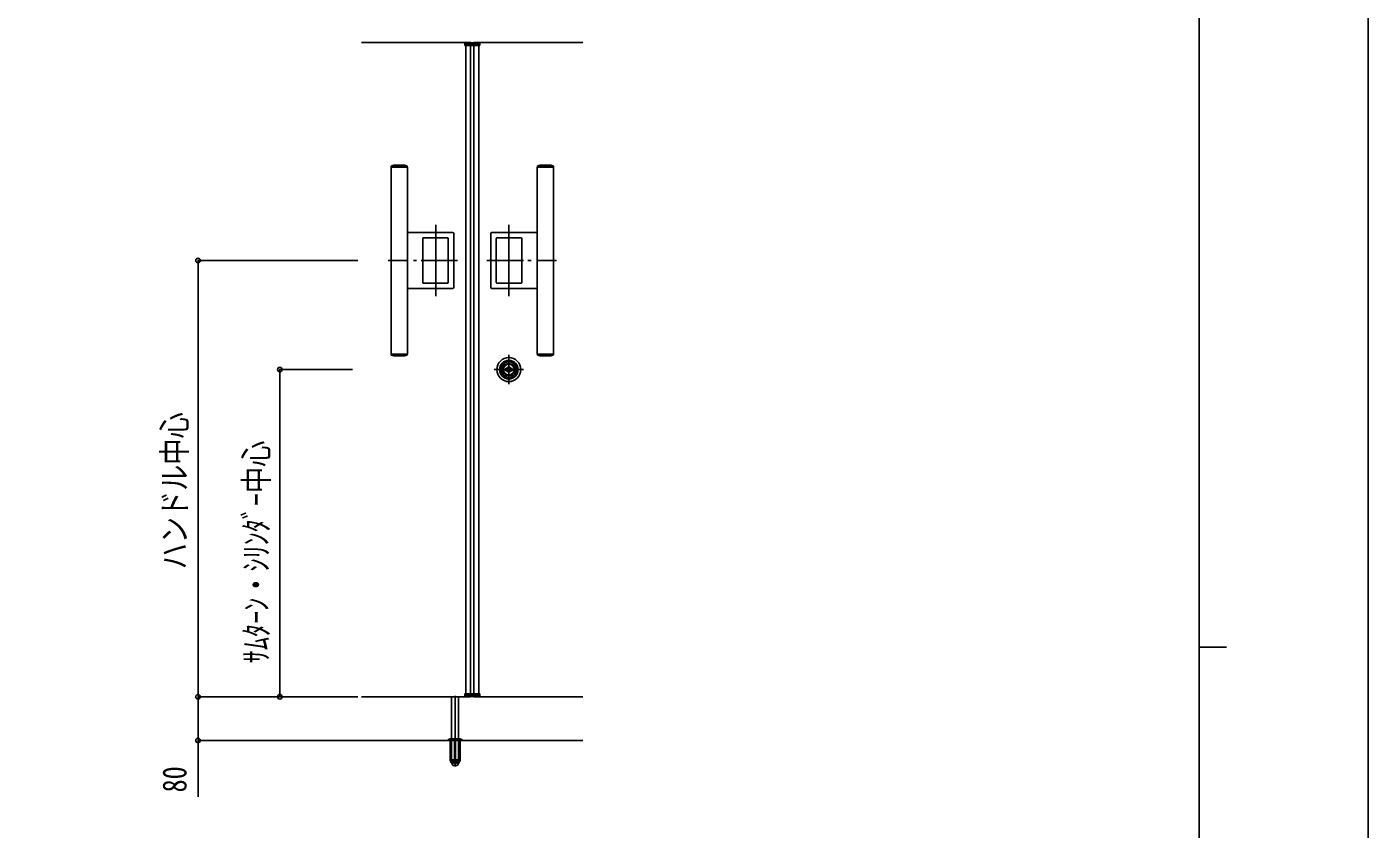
# Model space of a CAD drawing. Units: millimetres, scale not verified. Extents: x -4205 to 4205, y -2970 to 2970.
# Drawn here: x 1745 to 4205, y -209 to 1263 of the extents above; entities that cross this region are included whole.
import ezdxf
from ezdxf.enums import TextEntityAlignment as Align

# ---------------------------------------------------------------- set-up
doc = ezdxf.new("R2010")
doc.units = ezdxf.units.MM
doc.header["$LTSCALE"] = 12
for name, color, linetype in [('0-4_YKK_A1', 4, 'Continuous'), ('0-5_YKK_D', 6, 'Continuous'), ('0-6_YKK_ZWAK', 7, 'Continuous')]:
    doc.layers.add(name, color=color, linetype=linetype)
doc.styles.add('ＭＳ ゴシック', font='')
doc.styles.get('ＭＳ ゴシック').set_extended_font_data('MS Gothic')

msp = doc.modelspace()

# ---------------------------------------------------------------- linework, layer by layer
at = {"layer": '0-4_YKK_A1'}
for p, q in [((2548.12, 1228.63), (2548.33, 1232.68)), ((2574.71, 1233.63), (2549.33, 1233.63)), ((2550.02, 1230.63), (2574.02, 1230.63)), ((2550.02, 1230.63), (2550.02, 1228.63)), ((2574.02, 1230.63), (2574.02, 1228.63)), ((2575.92, 1228.63), (2575.71, 1232.68)), ((2548.12, 1228.63), (2575.92, 1228.63)), ((2550.02, 1228.63), (2550.02, 39.63)), ((2574.02, 1228.63), (2574.02, 39.63)), ((2418.27, 1009.13), (2437.77, 1009.13)), ((2705.77, 1009.13), (2686.27, 1009.13)), ((2413.02, 1005.63), (2413.02, 662.63)), ((2413.02, 1005.63), (2415.02, 1005.63)), ((2413.32, 1005.63), (2413.32, 1007)), ((2441.74, 1007.44), (2414.3, 1007.44)), ((2415.02, 1005.63), (2443.02, 1005.63)), ((2442.72, 1007), (2442.72, 1005.63)), ((2443.02, 1005.63), (2443.02, 662.63)), ((2681.02, 1005.63), (2681.02, 662.63)), ((2709.02, 1005.63), (2681.02, 1005.63)), ((2681.32, 1007), (2681.32, 1005.63)), ((2682.3, 1007.44), (2709.74, 1007.44)), ((2711.02, 1005.63), (2709.02, 1005.63)), ((2710.72, 1005.63), (2710.72, 1007)), ((2711.02, 1005.63), (2711.02, 662.63)), ((2526.02, 885.63), (2443.02, 885.63)), ((2495.02, 899.59), (2495.02, 768.79)), ((2598.02, 885.63), (2681.02, 885.63)), ((2629.02, 899.59), (2629.02, 768.79)), ((2471.02, 874.13), (2471.02, 794.13)), ((2472.52, 875.63), (2516.52, 875.63)), ((2518.02, 794.13), (2518.02, 874.13)), ((2528.02, 784.63), (2528.02, 883.63)), ((2596.02, 784.63), (2596.02, 883.63)), ((2606.02, 794.13), (2606.02, 874.13)), ((2651.52, 875.63), (2607.52, 875.63)), ((2653.02, 874.13), (2653.02, 794.13)), ((2444.48, 834.13), (2407.52, 834.13)), ((2459.99, 834.13), (2454.25, 834.13)), ((2468.3, 834.13), (2535.13, 834.13)), ((2655.74, 834.13), (2588.91, 834.13)), ((2664.05, 834.13), (2669.79, 834.13)), ((2679.56, 834.13), (2716.52, 834.13)), ((2516.52, 792.63), (2472.52, 792.63)), ((2607.52, 792.63), (2651.52, 792.63)), ((2526.02, 782.63), (2443.02, 782.63)), ((2598.02, 782.63), (2681.02, 782.63)), ((2443.02, 662.63), (2413.02, 662.63)), ((2413.32, 661.26), (2413.32, 662.63)), ((2414.3, 660.82), (2441.74, 660.82)), ((2437.77, 659.13), (2418.27, 659.13)), ((2442.72, 662.63), (2442.72, 661.26)), ((2629.02, 607.13), (2629.02, 661.13)), ((2681.02, 662.63), (2711.02, 662.63)), ((2681.32, 662.63), (2681.32, 661.26)), ((2709.74, 660.82), (2682.3, 660.82)), ((2686.27, 659.13), (2705.77, 659.13)), ((2710.72, 661.26), (2710.72, 662.63)), ((2602.02, 634.13), (2656.02, 634.13)), ((2622.32, 632.48), (2622.32, 635.78)), ((2624.83, 635.78), (2622.32, 635.78)), ((2624.83, 632.48), (2622.32, 632.48)), ((2624.86, 633.19), (2624.86, 635.07)), ((2625.16, 635.37), (2625.81, 635.37)), ((2625.16, 632.89), (2625.81, 632.89)), ((2625.92, 635.41), (2626.11, 635.53)), ((2625.92, 632.85), (2626.11, 632.72)), ((2626.11, 635.53), (2627.17, 635.53)), ((2626.11, 632.72), (2627.17, 632.72)), ((2627.17, 635.53), (2627.27, 635.16)), ((2627.17, 632.72), (2627.33, 633.3)), ((2627.42, 635.16), (2627.27, 635.16)), ((2627.52, 633.45), (2627.71, 633.45)), ((2627.98, 634.26), (2627.7, 634.98)), ((2627.98, 633.09), (2627.9, 633.32)), ((2627.98, 633.09), (2629.13, 633.09)), ((2628.12, 634.17), (2628.35, 634.17)), ((2628.5, 634.29), (2628.61, 634.92)), ((2630.06, 635.16), (2628.91, 635.16)), ((2629.54, 633.97), (2629.43, 633.34)), ((2629.92, 634.09), (2629.69, 634.09)), ((2630.06, 635.16), (2630.14, 634.94)), ((2630.06, 634), (2630.34, 633.28)), ((2630.52, 634.81), (2630.33, 634.81)), ((2630.62, 633.09), (2630.77, 633.09)), ((2630.86, 635.53), (2630.71, 634.96)), ((2630.86, 632.72), (2630.77, 633.09)), ((2631.93, 635.53), (2630.86, 635.53)), ((2632.12, 635.41), (2631.93, 635.53)), ((2632.88, 635.37), (2632.23, 635.37)), ((2632.88, 632.89), (2632.23, 632.89)), ((2633.18, 633.19), (2633.18, 635.07)), ((2635.72, 635.78), (2633.21, 635.78)), ((2635.72, 632.48), (2633.21, 632.48)), ((2635.72, 632.48), (2635.72, 635.78)), ((2524.02, -42.87), (2524.02, 34.13)), ((2530.52, 36.13), (2530.52, -93.87)), ((2537.02, -42.87), (2537.02, 34.13)), ((2548.12, 39.63), (2575.92, 39.63)), ((2548.12, 39.63), (2548.33, 35.58)), ((2574.71, 34.63), (2549.33, 34.63)), ((2550.02, 37.63), (2550.02, 39.63)), ((2550.02, 37.63), (2574.02, 37.63)), ((2574.02, 37.63), (2574.02, 39.63)), ((2575.92, 39.63), (2575.71, 35.58)), ((2359.02, -45.87), (2765.02, -45.87)), ((2517.52, -45.03), (2517.52, -45.87)), ((2517.52, -45.87), (2543.52, -45.87)), ((2517.81, -44.33), (2543.23, -44.33)), ((2521.52, -42.87), (2518.18, -44.09)), ((2521.27, -45.87), (2521.27, -82.9)), ((2521.52, -42.87), (2539.52, -42.87)), ((2521.83, -45.87), (2521.83, -83.87)), ((2522.69, -42.87), (2523.19, -43.37)), ((2523.52, -80.93), (2523.19, -43.37)), ((2523.19, -43.37), (2537.85, -43.37)), ((2529.52, -45.87), (2529.52, -83.87)), ((2531.52, -45.87), (2531.52, -83.87)), ((2537.02, -42.87), (2537.02, -81.67)), ((2537.52, -80.93), (2537.85, -43.37)), ((2538.35, -42.87), (2537.85, -43.37)), ((2539.21, -45.87), (2539.21, -83.87)), ((2539.52, -42.87), (2542.86, -44.09)), ((2539.77, -45.87), (2539.77, -82.9)), ((2543.52, -45.03), (2543.52, -45.87)), ((2521.27, -82.9), (2526.16, -91.37)), ((2521.83, -83.87), (2529.52, -83.87)), ((2524.07, -81.99), (2524.07, -81.67)), ((2524.07, -81.99), (2536.97, -81.99)), ((2527.03, -91.87), (2534.01, -91.87)), ((2529.52, -82.9), (2531.52, -82.9)), ((2531.52, -83.87), (2539.21, -83.87)), ((2539.77, -82.9), (2534.88, -91.37)), ((2536.97, -81.67), (2536.97, -81.99))]:
    msp.add_line(p, q, dxfattribs=at)
for points in [[(2359.02, 1234.13), (2559.02, 1234.13), (2559.02, 34.13), (2359.02, 34.13)], [(2765.02, 1234.13), (2565.02, 1234.13), (2565.02, 34.13), (2765.02, 34.13)], [(2632.12, 632.85), (2631.93, 632.72), (2630.86, 632.72)], [(2537.02, -81.67), (2524.02, -81.67), (2524.02, -42.87)]]:
    msp.add_lwpolyline(points, dxfattribs=at)
for radius in [22, 17, 14.4, 14, 11.1, 10.9, 9.9, 4.3]:
    msp.add_circle((2629.02, 634.13), radius, dxfattribs=at)
for centre, radius, start, end in [((2549.33, 1232.63), 1, 90, 177), ((2574.71, 1232.63), 1, 3, 90), ((2428.02, 970.35), 40, 104.21682, 110.76843), ((2418.27, 1008.83), 0.3, 90, 104.21682), ((2418.27, 1008.83), 0.3, 61.29529, 90), ((2428.02, 1026.64), 20, 241.29529, 250.4307), ((2428.02, 1026.64), 20, 289.5693, 298.70471), ((2437.77, 1008.83), 0.3, 90, 118.70471), ((2437.77, 1008.83), 0.3, 75.78318, 90), ((2428.02, 970.35), 40, 69.23157, 75.78318), ((2696.02, 970.35), 40, 104.21682, 110.76843), ((2686.27, 1008.83), 0.3, 90, 104.21682), ((2686.27, 1008.83), 0.3, 61.29529, 90), ((2696.02, 1026.64), 20, 241.29529, 250.4307), ((2696.02, 1026.64), 20, 289.5693, 298.70471), ((2705.77, 1008.83), 0.3, 90, 118.70471), ((2705.77, 1008.83), 0.3, 75.78318, 90), ((2696.02, 970.35), 40, 69.23157, 75.78318), ((2414.12, 1007), 0.8, 110.76843, 180), ((2421.42, 1008.07), 0.3, 250.4307, 279.9206), ((2428.02, 970.35), 38, 80.0794, 99.9206), ((2434.62, 1008.07), 0.3, 260.0794, 289.5693), ((2441.92, 1007), 0.8, 0, 69.23157), ((2682.12, 1007), 0.8, 110.76843, 180), ((2689.42, 1008.07), 0.3, 250.4307, 279.9206), ((2696.02, 970.35), 38, 80.0794, 99.9206), ((2702.62, 1008.07), 0.3, 260.0794, 289.5693), ((2709.92, 1007), 0.8, 0, 69.23157), ((2526.02, 883.63), 2, 0, 90), ((2598.02, 883.63), 2, 90, 180), ((2472.52, 874.13), 1.5, 90, 180), ((2472.52, 874.13), 1.5, 90, 180), ((2516.52, 874.13), 1.5, 0, 90), ((2516.52, 874.13), 1.5, 0, 90), ((2607.52, 874.13), 1.5, 90, 180), ((2607.52, 874.13), 1.5, 90, 180), ((2651.52, 874.13), 1.5, 0, 90), ((2651.52, 874.13), 1.5, 0, 90), ((2472.52, 794.13), 1.5, 180, 270), ((2472.52, 794.13), 1.5, 180, 270), ((2516.52, 794.13), 1.5, 270, 0), ((2516.52, 794.13), 1.5, 270, 0), ((2607.52, 794.13), 1.5, 180, 270), ((2607.52, 794.13), 1.5, 180, 270), ((2651.52, 794.13), 1.5, 270, 0), ((2651.52, 794.13), 1.5, 270, 0), ((2526.02, 784.63), 2, 270, 0), ((2598.02, 784.63), 2, 180, 270), ((2414.12, 661.26), 0.8, 180, 249.23157), ((2428.02, 697.91), 40, 249.23157, 255.78318), ((2418.27, 659.43), 0.3, 255.78318, 270), ((2418.27, 659.43), 0.3, 270, 298.70471), ((2428.02, 641.62), 20, 109.5693, 118.70471), ((2421.42, 660.19), 0.3, 80.0794, 109.5693), ((2428.02, 697.91), 38, 260.0794, 279.9206), ((2434.62, 660.19), 0.3, 70.4307, 99.9206), ((2428.02, 641.62), 20, 61.29529, 70.4307), ((2437.77, 659.43), 0.3, 241.29529, 270), ((2437.77, 659.43), 0.3, 270, 284.21682), ((2428.02, 697.91), 40, 284.21682, 290.76843), ((2441.92, 661.26), 0.8, 290.76843, 0), ((2682.12, 661.26), 0.8, 180, 249.23157), ((2696.02, 697.91), 40, 249.23157, 255.78318), ((2686.27, 659.43), 0.3, 255.78318, 270), ((2686.27, 659.43), 0.3, 270, 298.70471), ((2696.02, 641.62), 20, 109.5693, 118.70471), ((2689.42, 660.19), 0.3, 80.0794, 109.5693), ((2696.02, 697.91), 38, 260.0794, 279.9206), ((2702.62, 660.19), 0.3, 70.4307, 99.9206), ((2696.02, 641.62), 20, 61.29529, 70.4307), ((2705.77, 659.43), 0.3, 241.29529, 270), ((2705.77, 659.43), 0.3, 270, 284.21682), ((2696.02, 697.91), 40, 284.21682, 290.76843), ((2709.92, 661.26), 0.8, 290.76843, 0), ((2629.02, 634.13), 5.65, 163.01998, 196.97968), ((2629.02, 634.13), 4.5, 21.51019, 158.48981), ((2629.02, 634.13), 4.5, 201.51019, 338.48981), ((2625.16, 635.07), 0.3, 90, 180), ((2625.16, 633.19), 0.3, 180, 270), ((2625.81, 635.57), 0.2, 270, 305), ((2625.81, 632.69), 0.2, 55, 90), ((2627.52, 633.25), 0.2, 90, 165), ((2627.42, 634.86), 0.3, 22, 90), ((2627.71, 633.25), 0.2, 20, 90), ((2628.12, 634.32), 0.15, 202, 270), ((2628.35, 634.32), 0.15, 270, 350), ((2628.91, 634.86), 0.3, 90, 170), ((2629.13, 633.39), 0.3, 270, 350), ((2629.69, 633.94), 0.15, 90, 170), ((2629.92, 633.94), 0.15, 22, 90), ((2630.33, 635.01), 0.2, 200, 270), ((2630.62, 633.39), 0.3, 202, 270), ((2630.52, 635.01), 0.2, 270, 345), ((2632.23, 635.57), 0.2, 235, 270), ((2632.23, 632.69), 0.2, 90, 125), ((2632.88, 635.07), 0.3, 0, 90), ((2632.88, 633.19), 0.3, 270, 0), ((2629.02, 634.13), 5.65, 343.02032, 16.98002), ((2549.33, 35.63), 1, 183, 270), ((2574.71, 35.63), 1, 270, 357), ((2518.52, -45.03), 1, 110, 180), ((2542.52, -45.03), 1, 0, 70), ((2530.52, -80.87), 7, 180.5, 359.5), ((2530.52, -78.57), 7.3, 207.94179, 270), ((2527.03, -90.87), 1, 210, 270), ((2530.52, -78.57), 7.3, 270, 332.05821), ((2534.01, -90.87), 1, 270, 330)]:
    msp.add_arc(centre, radius, start, end, dxfattribs=at)
at = {"layer": '0-5_YKK_D'}
for p, q in [((2352.31, 834.13), (2058.02, 834.13)), ((2059.02, 834.13), (2059.02, 34.13)), ((2342.31, 634.13), (2208.02, 634.13)), ((2209.02, 634.13), (2209.02, 34.13)), ((2352.31, 34.13), (2058.02, 34.13)), ((2352.31, 34.13), (2058.02, 34.13)), ((2352.31, 34.13), (2208.02, 34.13)), ((2358.02, -45.87), (2058.02, -45.87))]:
    msp.add_line(p, q, dxfattribs=at)
msp.add_lwpolyline([(2059.02, 34.13), (2059.02, -45.87), (2059.02, -149.27)], dxfattribs=at)
for centre in [(2059.02, 834.13), (2209.02, 634.13), (2059.02, 34.13), (2209.02, 34.13), (2059.02, -45.87)]:
    msp.add_circle(centre, 4.25, dxfattribs=at)
at = {"layer": '0-6_YKK_ZWAK'}
for p, q in [((3895.02, 2775), (3895.02, -2525)), ((3895.02, 125), (3945.02, 125))]:
    msp.add_line(p, q, dxfattribs=at)
msp.add_lwpolyline([(-4205, -2970), (4205, -2970), (4205, 2970), (-4205, 2970)], close=True, dxfattribs=at)

# ---------------------------------------------------------------- texts
at = {"layer": '0-5_YKK_D', "style": 'ＭＳ ゴシック', "width": 0.8}
for s, p in [('ハンドル中心', (2051.02, 267.73)), ('ｻﾑﾀｰﾝ・ｼﾘﾝﾀﾞｰ中心', (2201.02, 95.73)), ('80', (2051.02, -141.27))]:
    msp.add_text(s, height=43.99, rotation=90, dxfattribs=at).set_placement(p, align=Align.BOTTOM_LEFT)

doc.saveas('drawing.dxf')
